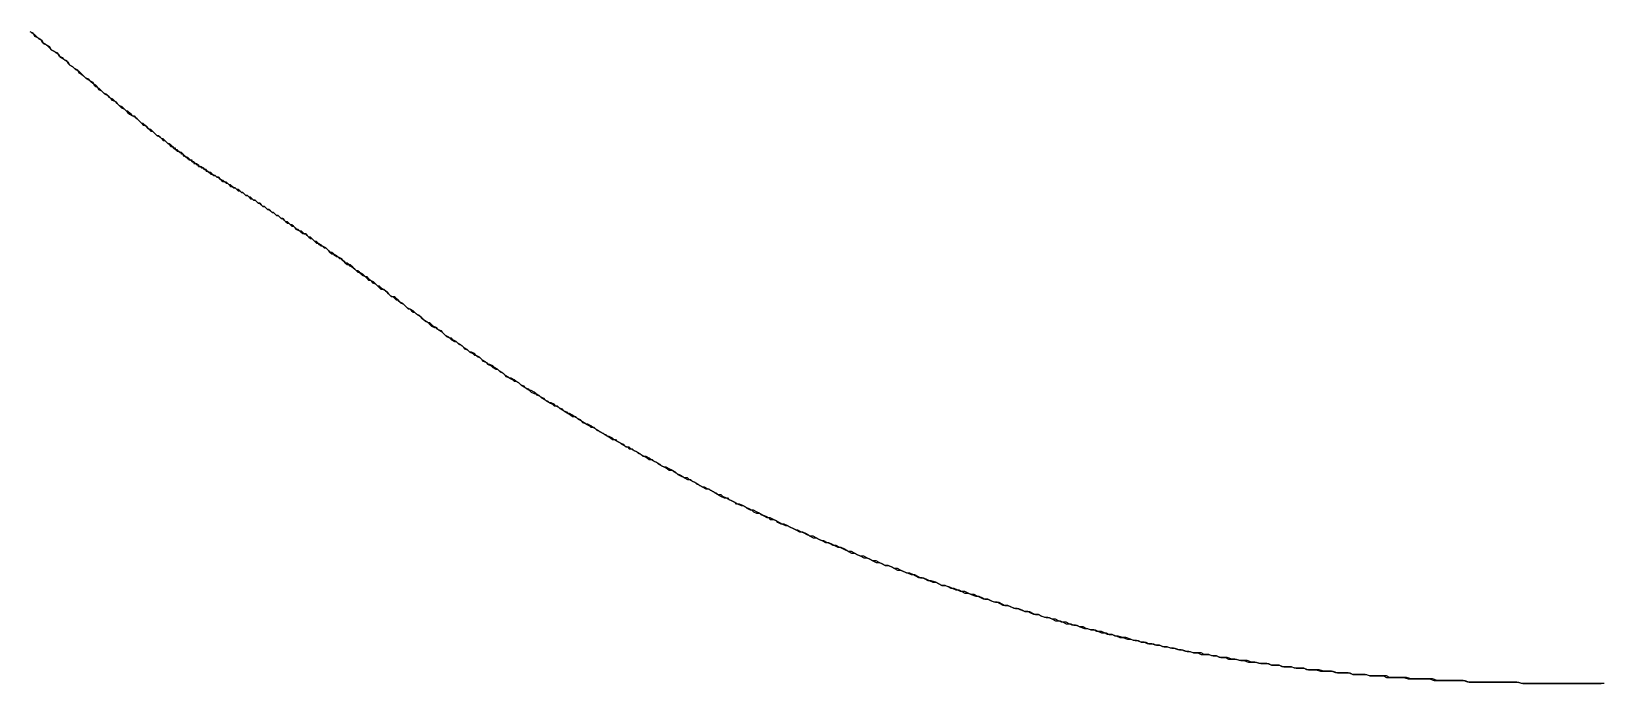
# Model space of a CAD drawing. Extents: x -0.7 to 36.3, y -28.5 to 29.4.
# Drawn here: x 19.3742 to 19.4765, y 19.7855 to 19.828 of the extents above; entities that cross this region are included whole.
import ezdxf

# ---------------------------------------------------------------- set-up
doc = ezdxf.new("R2010")
doc.units = 0
doc.layers.add('VECTOR_ETCH', color=5, linetype='CONTINUOUS')

msp = doc.modelspace()

# ---------------------------------------------------------------- linework, layer by layer
at = {"layer": 'VECTOR_ETCH'}
for points in [[(19.3741, 19.828, 0), (19.3743, 19.8279, 0), (19.3744, 19.8277, 0), (19.3746, 19.8276, 0), (19.3748, 19.8275, 0), (19.3749, 19.8273, 0), (19.3751, 19.8272, 0), (19.3752, 19.8271, 0), (19.3754, 19.8269, 0), (19.3755, 19.8268, 0), (19.3757, 19.8267, 0), (19.3759, 19.8266, 0), (19.376, 19.8264, 0), (19.3762, 19.8263, 0), (19.3763, 19.8262, 0), (19.3765, 19.8261, 0), (19.3766, 19.8259, 0), (19.3767, 19.8258, 0), (19.3769, 19.8257, 0), (19.377, 19.8256, 0), (19.3772, 19.8255, 0), (19.3773, 19.8253, 0), (19.3775, 19.8252, 0), (19.3776, 19.8251, 0), (19.3777, 19.825, 0), (19.3779, 19.8249, 0), (19.378, 19.8248, 0), (19.3782, 19.8247, 0), (19.3783, 19.8245, 0), (19.3784, 19.8244, 0), (19.3786, 19.8243, 0), (19.3787, 19.8242, 0), (19.3788, 19.8241, 0), (19.3789, 19.824, 0), (19.3791, 19.8239, 0), (19.3792, 19.8238, 0), (19.3793, 19.8237, 0), (19.3795, 19.8236, 0), (19.3796, 19.8235, 0), (19.3797, 19.8234, 0), (19.3798, 19.8233, 0), (19.3799, 19.8232, 0), (19.3801, 19.8231, 0), (19.3802, 19.823, 0), (19.3803, 19.8229, 0), (19.3804, 19.8228, 0), (19.3805, 19.8227, 0), (19.3806, 19.8226, 0), (19.3808, 19.8225, 0), (19.3809, 19.8225, 0), (19.381, 19.8224, 0), (19.3811, 19.8223, 0), (19.3812, 19.8222, 0), (19.3813, 19.8221, 0), (19.3814, 19.822, 0), (19.3815, 19.8219, 0), (19.3816, 19.8219, 0), (19.3817, 19.8218, 0), (19.3818, 19.8217, 0), (19.3819, 19.8216, 0), (19.382, 19.8215, 0), (19.3821, 19.8215, 0), (19.3822, 19.8214, 0), (19.3823, 19.8213, 0), (19.3824, 19.8212, 0), (19.3825, 19.8212, 0), (19.3826, 19.8211, 0), (19.3827, 19.821, 0), (19.3828, 19.8209, 0), (19.3829, 19.8209, 0), (19.383, 19.8208, 0), (19.3831, 19.8207, 0), (19.3832, 19.8207, 0), (19.3832, 19.8206, 0), (19.3833, 19.8205, 0), (19.3834, 19.8205, 0), (19.3835, 19.8204, 0), (19.3836, 19.8203, 0), (19.3837, 19.8203, 0), (19.3837, 19.8202, 0), (19.3838, 19.8202, 0), (19.3839, 19.8201, 0), (19.384, 19.8201, 0), (19.3841, 19.82, 0), (19.3841, 19.8199, 0), (19.3842, 19.8199, 0), (19.3843, 19.8198, 0), (19.3844, 19.8198, 0), (19.3844, 19.8197, 0), (19.3845, 19.8197, 0), (19.3846, 19.8196, 0), (19.3846, 19.8196, 0), (19.3847, 19.8195, 0), (19.3848, 19.8195, 0), (19.3848, 19.8194, 0), (19.3849, 19.8194, 0), (19.385, 19.8194, 0), (19.385, 19.8193, 0), (19.3851, 19.8193, 0), (19.3851, 19.8192, 0), (19.3852, 19.8192, 0), (19.3853, 19.8192, 0), (19.3853, 19.8191, 0), (19.3854, 19.8191, 0), (19.3854, 19.8191, 0), (19.3855, 19.819, 0), (19.3855, 19.819, 0), (19.3856, 19.819, 0), (19.3856, 19.8189, 0), (19.3857, 19.8189, 0), (19.3857, 19.8189, 0), (19.3858, 19.8188, 0), (19.3858, 19.8188, 0), (19.3859, 19.8187, 0), (19.386, 19.8187, 0), (19.3861, 19.8186, 0), (19.3862, 19.8186, 0), (19.3863, 19.8185, 0), (19.3864, 19.8185, 0), (19.3865, 19.8184, 0), (19.3866, 19.8183, 0), (19.3867, 19.8183, 0), (19.3868, 19.8182, 0), (19.3869, 19.8182, 0), (19.3869, 19.8181, 0), (19.387, 19.8181, 0), (19.3871, 19.818, 0), (19.3872, 19.8179, 0), (19.3873, 19.8179, 0), (19.3874, 19.8178, 0), (19.3875, 19.8178, 0), (19.3876, 19.8177, 0), (19.3877, 19.8176, 0), (19.3878, 19.8176, 0), (19.3879, 19.8175, 0), (19.388, 19.8175, 0), (19.3881, 19.8174, 0), (19.3882, 19.8173, 0), (19.3883, 19.8173, 0), (19.3884, 19.8172, 0), (19.3885, 19.8171, 0), (19.3886, 19.8171, 0), (19.3887, 19.817, 0), (19.3888, 19.817, 0), (19.3889, 19.8169, 0), (19.389, 19.8168, 0), (19.3891, 19.8168, 0), (19.3892, 19.8167, 0), (19.3893, 19.8166, 0), (19.3894, 19.8166, 0), (19.3895, 19.8165, 0), (19.3896, 19.8164, 0), (19.3897, 19.8164, 0), (19.3898, 19.8163, 0), (19.3899, 19.8162, 0), (19.39, 19.8162, 0), (19.3901, 19.8161, 0), (19.3902, 19.816, 0), (19.3903, 19.816, 0), (19.3904, 19.8159, 0), (19.3905, 19.8158, 0), (19.3906, 19.8158, 0), (19.3907, 19.8157, 0), (19.3908, 19.8156, 0), (19.3909, 19.8155, 0), (19.391, 19.8155, 0), (19.3911, 19.8154, 0), (19.3912, 19.8153, 0), (19.3913, 19.8153, 0), (19.3914, 19.8152, 0), (19.3915, 19.8151, 0), (19.3917, 19.815, 0), (19.3918, 19.815, 0), (19.3919, 19.8149, 0), (19.392, 19.8148, 0), (19.3921, 19.8148, 0), (19.3922, 19.8147, 0), (19.3923, 19.8146, 0), (19.3924, 19.8145, 0), (19.3925, 19.8145, 0), (19.3926, 19.8144, 0), (19.3927, 19.8143, 0), (19.3928, 19.8142, 0), (19.3929, 19.8142, 0), (19.3931, 19.8141, 0), (19.3932, 19.814, 0), (19.3933, 19.8139, 0), (19.3934, 19.8139, 0), (19.3935, 19.8138, 0), (19.3936, 19.8137, 0), (19.3937, 19.8136, 0), (19.3938, 19.8135, 0), (19.3939, 19.8135, 0), (19.3941, 19.8134, 0), (19.3942, 19.8133, 0), (19.3943, 19.8132, 0), (19.3944, 19.8132, 0), (19.3945, 19.8131, 0), (19.3946, 19.813, 0), (19.3947, 19.8129, 0), (19.3948, 19.8128, 0), (19.395, 19.8128, 0), (19.3951, 19.8127, 0), (19.3952, 19.8126, 0), (19.3953, 19.8125, 0), (19.3954, 19.8124, 0), (19.3955, 19.8123, 0), (19.3956, 19.8123, 0), (19.3958, 19.8122, 0), (19.3959, 19.8121, 0), (19.396, 19.812, 0), (19.3961, 19.8119, 0), (19.3962, 19.8118, 0), (19.3963, 19.8118, 0), (19.3965, 19.8117, 0), (19.3966, 19.8116, 0), (19.3967, 19.8115, 0), (19.3968, 19.8114, 0), (19.3969, 19.8113, 0), (19.397, 19.8112, 0), (19.3972, 19.8112, 0), (19.3973, 19.8111, 0), (19.3974, 19.811, 0), (19.3975, 19.8109, 0), (19.3976, 19.8108, 0), (19.3978, 19.8107, 0), (19.3979, 19.8106, 0), (19.398, 19.8105, 0), (19.3981, 19.8105, 0), (19.3982, 19.8104, 0), (19.3984, 19.8103, 0), (19.3985, 19.8102, 0), (19.3986, 19.8101, 0), (19.3987, 19.81, 0), (19.3989, 19.8099, 0), (19.399, 19.8098, 0), (19.3991, 19.8097, 0), (19.3992, 19.8097, 0), (19.3993, 19.8096, 0), (19.3995, 19.8095, 0), (19.3996, 19.8094, 0), (19.3997, 19.8093, 0), (19.3998, 19.8092, 0), (19.4, 19.8091, 0), (19.4001, 19.809, 0), (19.4002, 19.8089, 0), (19.4003, 19.8088, 0), (19.4005, 19.8087, 0), (19.4006, 19.8087, 0), (19.4007, 19.8086, 0), (19.4009, 19.8085, 0), (19.401, 19.8084, 0), (19.4011, 19.8083, 0), (19.4012, 19.8082, 0), (19.4014, 19.8081, 0), (19.4015, 19.808, 0), (19.4016, 19.8079, 0), (19.4018, 19.8078, 0), (19.4019, 19.8078, 0), (19.402, 19.8077, 0), (19.4022, 19.8076, 0), (19.4023, 19.8075, 0), (19.4024, 19.8074, 0), (19.4026, 19.8073, 0), (19.4027, 19.8072, 0), (19.4028, 19.8071, 0), (19.403, 19.807, 0), (19.4031, 19.8069, 0), (19.4032, 19.8069, 0), (19.4034, 19.8068, 0), (19.4035, 19.8067, 0), (19.4036, 19.8066, 0), (19.4038, 19.8065, 0), (19.4039, 19.8064, 0), (19.404, 19.8063, 0), (19.4042, 19.8062, 0), (19.4043, 19.8061, 0), (19.4045, 19.806, 0), (19.4046, 19.806, 0), (19.4047, 19.8059, 0), (19.4049, 19.8058, 0), (19.405, 19.8057, 0), (19.4051, 19.8056, 0), (19.4053, 19.8055, 0), (19.4054, 19.8054, 0), (19.4056, 19.8053, 0), (19.4057, 19.8052, 0), (19.4058, 19.8052, 0), (19.406, 19.8051, 0), (19.4061, 19.805, 0), (19.4063, 19.8049, 0), (19.4064, 19.8048, 0), (19.4066, 19.8047, 0), (19.4067, 19.8046, 0), (19.4068, 19.8045, 0), (19.407, 19.8044, 0), (19.4071, 19.8044, 0), (19.4073, 19.8043, 0), (19.4074, 19.8042, 0), (19.4076, 19.8041, 0), (19.4077, 19.804, 0), (19.4079, 19.8039, 0), (19.408, 19.8038, 0), (19.4082, 19.8037, 0), (19.4083, 19.8036, 0), (19.4085, 19.8036, 0), (19.4086, 19.8035, 0), (19.4088, 19.8034, 0), (19.4089, 19.8033, 0), (19.4091, 19.8032, 0), (19.4092, 19.8031, 0), (19.4094, 19.803, 0), (19.4095, 19.8029, 0), (19.4097, 19.8029, 0), (19.4098, 19.8028, 0), (19.41, 19.8027, 0), (19.4101, 19.8026, 0), (19.4103, 19.8025, 0), (19.4104, 19.8024, 0), (19.4106, 19.8023, 0), (19.4107, 19.8022, 0), (19.4109, 19.8022, 0), (19.411, 19.8021, 0), (19.4112, 19.802, 0), (19.4113, 19.8019, 0), (19.4115, 19.8018, 0), (19.4117, 19.8017, 0), (19.4118, 19.8016, 0), (19.412, 19.8015, 0), (19.4121, 19.8014, 0), (19.4123, 19.8014, 0), (19.4124, 19.8013, 0), (19.4126, 19.8012, 0), (19.4128, 19.8011, 0), (19.4129, 19.801, 0), (19.4131, 19.8009, 0), (19.4132, 19.8008, 0), (19.4134, 19.8008, 0), (19.4135, 19.8007, 0), (19.4137, 19.8006, 0), (19.4139, 19.8005, 0), (19.414, 19.8004, 0), (19.4142, 19.8003, 0), (19.4144, 19.8002, 0), (19.4145, 19.8001, 0), (19.4147, 19.8001, 0), (19.4148, 19.8, 0), (19.415, 19.7999, 0), (19.4152, 19.7998, 0), (19.4153, 19.7997, 0), (19.4155, 19.7996, 0), (19.4157, 19.7995, 0), (19.4158, 19.7994, 0), (19.416, 19.7994, 0), (19.4162, 19.7993, 0), (19.4163, 19.7992, 0), (19.4165, 19.7991, 0), (19.4167, 19.799, 0), (19.4168, 19.7989, 0), (19.417, 19.7988, 0), (19.4172, 19.7988, 0), (19.4173, 19.7987, 0), (19.4175, 19.7986, 0), (19.4177, 19.7985, 0), (19.4178, 19.7984, 0), (19.418, 19.7983, 0), (19.4182, 19.7982, 0), (19.4184, 19.7982, 0), (19.4185, 19.7981, 0), (19.4187, 19.798, 0), (19.4189, 19.7979, 0), (19.419, 19.7978, 0), (19.4192, 19.7977, 0), (19.4194, 19.7976, 0), (19.4196, 19.7976, 0), (19.4197, 19.7975, 0), (19.4199, 19.7974, 0), (19.4201, 19.7973, 0), (19.4203, 19.7972, 0), (19.4205, 19.7971, 0), (19.4206, 19.7971, 0), (19.4208, 19.797, 0), (19.421, 19.7969, 0), (19.4212, 19.7968, 0), (19.4213, 19.7967, 0), (19.4215, 19.7966, 0), (19.4217, 19.7966, 0), (19.4219, 19.7965, 0), (19.4221, 19.7964, 0), (19.4223, 19.7963, 0), (19.4224, 19.7962, 0), (19.4226, 19.7962, 0), (19.4228, 19.7961, 0), (19.423, 19.796, 0), (19.4232, 19.7959, 0), (19.4234, 19.7958, 0), (19.4235, 19.7958, 0), (19.4237, 19.7957, 0), (19.4239, 19.7956, 0), (19.4241, 19.7955, 0), (19.4243, 19.7954, 0), (19.4245, 19.7954, 0), (19.4247, 19.7953, 0), (19.4249, 19.7952, 0), (19.425, 19.7951, 0), (19.4252, 19.795, 0), (19.4254, 19.795, 0), (19.4256, 19.7949, 0), (19.4258, 19.7948, 0), (19.426, 19.7947, 0), (19.4262, 19.7947, 0), (19.4264, 19.7946, 0), (19.4266, 19.7945, 0), (19.4268, 19.7944, 0), (19.427, 19.7944, 0), (19.4272, 19.7943, 0), (19.4274, 19.7942, 0), (19.4275, 19.7941, 0), (19.4277, 19.794, 0), (19.4279, 19.794, 0), (19.4281, 19.7939, 0), (19.4283, 19.7938, 0), (19.4285, 19.7937, 0), (19.4287, 19.7937, 0), (19.4289, 19.7936, 0), (19.4291, 19.7935, 0), (19.4293, 19.7934, 0), (19.4295, 19.7934, 0), (19.4297, 19.7933, 0), (19.4299, 19.7932, 0), (19.4301, 19.7932, 0), (19.4303, 19.7931, 0), (19.4305, 19.793, 0), (19.4307, 19.7929, 0), (19.4309, 19.7929, 0), (19.4311, 19.7928, 0), (19.4314, 19.7927, 0), (19.4316, 19.7926, 0), (19.4318, 19.7926, 0), (19.432, 19.7925, 0), (19.4322, 19.7924, 0), (19.4324, 19.7924, 0), (19.4326, 19.7923, 0), (19.4328, 19.7922, 0), (19.433, 19.7921, 0), (19.4332, 19.7921, 0), (19.4334, 19.792, 0), (19.4336, 19.7919, 0), (19.4338, 19.7919, 0), (19.4341, 19.7918, 0), (19.4343, 19.7917, 0), (19.4345, 19.7916, 0), (19.4347, 19.7916, 0), (19.4349, 19.7915, 0), (19.4351, 19.7914, 0), (19.4353, 19.7914, 0), (19.4355, 19.7913, 0), (19.4358, 19.7912, 0), (19.436, 19.7912, 0), (19.4362, 19.7911, 0), (19.4364, 19.791, 0), (19.4366, 19.791, 0), (19.4368, 19.7909, 0), (19.4371, 19.7908, 0), (19.4373, 19.7908, 0), (19.4375, 19.7907, 0), (19.4377, 19.7906, 0), (19.4379, 19.7906, 0), (19.4381, 19.7905, 0), (19.4384, 19.7904, 0), (19.4386, 19.7904, 0), (19.4388, 19.7903, 0), (19.439, 19.7902, 0), (19.4393, 19.7902, 0), (19.4395, 19.7901, 0), (19.4397, 19.79, 0), (19.4399, 19.79, 0), (19.4401, 19.7899, 0), (19.4404, 19.7898, 0), (19.4406, 19.7898, 0), (19.4408, 19.7897, 0), (19.441, 19.7896, 0), (19.4413, 19.7896, 0), (19.4415, 19.7895, 0), (19.4417, 19.7894, 0), (19.442, 19.7894, 0), (19.4422, 19.7893, 0), (19.4424, 19.7893, 0), (19.4426, 19.7892, 0), (19.4429, 19.7891, 0), (19.4431, 19.7891, 0), (19.4433, 19.789, 0), (19.4436, 19.789, 0), (19.4438, 19.7889, 0), (19.444, 19.7888, 0), (19.4443, 19.7888, 0), (19.4445, 19.7887, 0), (19.4447, 19.7887, 0), (19.445, 19.7886, 0), (19.4452, 19.7885, 0), (19.4454, 19.7885, 0), (19.4457, 19.7884, 0), (19.4459, 19.7884, 0), (19.4462, 19.7883, 0), (19.4464, 19.7883, 0), (19.4466, 19.7882, 0), (19.4469, 19.7882, 0), (19.4471, 19.7881, 0), (19.4474, 19.7881, 0), (19.4476, 19.788, 0), (19.4478, 19.788, 0), (19.4481, 19.7879, 0), (19.4483, 19.7879, 0), (19.4486, 19.7878, 0), (19.4488, 19.7878, 0), (19.4491, 19.7877, 0), (19.4493, 19.7877, 0), (19.4496, 19.7876, 0), (19.4498, 19.7876, 0), (19.45, 19.7875, 0), (19.4503, 19.7875, 0), (19.4505, 19.7874, 0), (19.4508, 19.7874, 0), (19.451, 19.7874, 0), (19.4513, 19.7873, 0), (19.4515, 19.7873, 0), (19.4518, 19.7872, 0), (19.4521, 19.7872, 0), (19.4523, 19.7871, 0), (19.4526, 19.7871, 0), (19.4528, 19.7871, 0), (19.4531, 19.787, 0), (19.4533, 19.787, 0), (19.4536, 19.7869, 0), (19.4538, 19.7869, 0), (19.4541, 19.7869, 0), (19.4544, 19.7868, 0), (19.4546, 19.7868, 0), (19.4549, 19.7868, 0), (19.4551, 19.7867, 0), (19.4554, 19.7867, 0), (19.4556, 19.7867, 0), (19.4559, 19.7866, 0), (19.4562, 19.7866, 0), (19.4564, 19.7866, 0), (19.4567, 19.7865, 0), (19.457, 19.7865, 0), (19.4572, 19.7865, 0), (19.4575, 19.7864, 0), (19.4578, 19.7864, 0), (19.458, 19.7864, 0), (19.4583, 19.7863, 0), (19.4586, 19.7863, 0), (19.4588, 19.7863, 0), (19.4591, 19.7863, 0), (19.4594, 19.7862, 0), (19.4596, 19.7862, 0), (19.4599, 19.7862, 0), (19.4602, 19.7862, 0), (19.4604, 19.7861, 0), (19.4607, 19.7861, 0), (19.461, 19.7861, 0), (19.4613, 19.7861, 0), (19.4615, 19.786, 0), (19.4618, 19.786, 0), (19.4621, 19.786, 0), (19.4624, 19.786, 0), (19.4626, 19.7859, 0), (19.4629, 19.7859, 0), (19.4632, 19.7859, 0), (19.4635, 19.7859, 0), (19.4637, 19.7859, 0), (19.464, 19.7858, 0), (19.4643, 19.7858, 0), (19.4646, 19.7858, 0), (19.4649, 19.7858, 0), (19.4651, 19.7858, 0), (19.4654, 19.7858, 0), (19.4657, 19.7857, 0), (19.466, 19.7857, 0), (19.4663, 19.7857, 0), (19.4666, 19.7857, 0), (19.4668, 19.7857, 0), (19.4671, 19.7857, 0), (19.4674, 19.7857, 0), (19.4677, 19.7857, 0), (19.468, 19.7856, 0), (19.4683, 19.7856, 0), (19.4686, 19.7856, 0), (19.4689, 19.7856, 0), (19.4691, 19.7856, 0), (19.4694, 19.7856, 0), (19.4697, 19.7856, 0), (19.47, 19.7856, 0), (19.4703, 19.7856, 0), (19.4706, 19.7856, 0), (19.4709, 19.7856, 0), (19.4712, 19.7856, 0), (19.4715, 19.7855, 0), (19.4718, 19.7855, 0), (19.4721, 19.7855, 0), (19.4724, 19.7855, 0), (19.4727, 19.7855, 0), (19.473, 19.7855, 0), (19.4733, 19.7855, 0), (19.4736, 19.7855, 0), (19.4739, 19.7855, 0), (19.4742, 19.7855, 0), (19.4745, 19.7855, 0), (19.4748, 19.7855, 0), (19.4751, 19.7855, 0), (19.4754, 19.7855, 0), (19.4757, 19.7855, 0), (19.476, 19.7855, 0), (19.4763, 19.7855, 0), (19.4766, 19.7855, 0)], [(19.4768, 19.7855, 0), (19.4765, 19.7855, 0), (19.4762, 19.7855, 0), (19.4759, 19.7855, 0), (19.4756, 19.7855, 0), (19.4753, 19.7855, 0), (19.475, 19.7855, 0), (19.4747, 19.7855, 0), (19.4744, 19.7855, 0), (19.4741, 19.7855, 0), (19.4738, 19.7855, 0), (19.4735, 19.7855, 0), (19.4732, 19.7855, 0), (19.4729, 19.7855, 0), (19.4726, 19.7855, 0), (19.4723, 19.7855, 0), (19.472, 19.7855, 0), (19.4717, 19.7855, 0), (19.4714, 19.7855, 0), (19.4711, 19.7856, 0), (19.4708, 19.7856, 0), (19.4705, 19.7856, 0), (19.4702, 19.7856, 0), (19.4699, 19.7856, 0), (19.4696, 19.7856, 0), (19.4694, 19.7856, 0), (19.4691, 19.7856, 0), (19.4688, 19.7856, 0), (19.4685, 19.7856, 0), (19.4682, 19.7856, 0), (19.4679, 19.7856, 0), (19.4676, 19.7857, 0), (19.4673, 19.7857, 0), (19.4671, 19.7857, 0), (19.4668, 19.7857, 0), (19.4665, 19.7857, 0), (19.4662, 19.7857, 0), (19.4659, 19.7857, 0), (19.4656, 19.7858, 0), (19.4654, 19.7858, 0), (19.4651, 19.7858, 0), (19.4648, 19.7858, 0), (19.4645, 19.7858, 0), (19.4642, 19.7858, 0), (19.4639, 19.7859, 0), (19.4637, 19.7859, 0), (19.4634, 19.7859, 0), (19.4631, 19.7859, 0), (19.4628, 19.7859, 0), (19.4626, 19.786, 0), (19.4623, 19.786, 0), (19.462, 19.786, 0), (19.4617, 19.786, 0), (19.4615, 19.786, 0), (19.4612, 19.7861, 0), (19.4609, 19.7861, 0), (19.4606, 19.7861, 0), (19.4604, 19.7861, 0), (19.4601, 19.7862, 0), (19.4598, 19.7862, 0), (19.4596, 19.7862, 0), (19.4593, 19.7862, 0), (19.459, 19.7863, 0), (19.4588, 19.7863, 0), (19.4585, 19.7863, 0), (19.4582, 19.7864, 0), (19.458, 19.7864, 0), (19.4577, 19.7864, 0), (19.4574, 19.7864, 0), (19.4572, 19.7865, 0), (19.4569, 19.7865, 0), (19.4566, 19.7865, 0), (19.4564, 19.7866, 0), (19.4561, 19.7866, 0), (19.4558, 19.7866, 0), (19.4556, 19.7867, 0), (19.4553, 19.7867, 0), (19.4551, 19.7867, 0), (19.4548, 19.7868, 0), (19.4545, 19.7868, 0), (19.4543, 19.7868, 0), (19.454, 19.7869, 0), (19.4538, 19.7869, 0), (19.4535, 19.787, 0), (19.4533, 19.787, 0), (19.453, 19.787, 0), (19.4527, 19.7871, 0), (19.4525, 19.7871, 0), (19.4522, 19.7872, 0), (19.452, 19.7872, 0), (19.4517, 19.7872, 0), (19.4515, 19.7873, 0), (19.4512, 19.7873, 0), (19.451, 19.7874, 0), (19.4507, 19.7874, 0), (19.4505, 19.7875, 0), (19.4502, 19.7875, 0), (19.45, 19.7875, 0), (19.4497, 19.7876, 0), (19.4495, 19.7876, 0), (19.4492, 19.7877, 0), (19.449, 19.7877, 0), (19.4487, 19.7878, 0), (19.4485, 19.7878, 0), (19.4483, 19.7879, 0), (19.448, 19.7879, 0), (19.4478, 19.788, 0), (19.4475, 19.788, 0), (19.4473, 19.7881, 0), (19.447, 19.7881, 0), (19.4468, 19.7882, 0), (19.4466, 19.7882, 0), (19.4463, 19.7883, 0), (19.4461, 19.7883, 0), (19.4459, 19.7884, 0), (19.4456, 19.7885, 0), (19.4454, 19.7885, 0), (19.4451, 19.7886, 0), (19.4449, 19.7886, 0), (19.4447, 19.7887, 0), (19.4444, 19.7887, 0), (19.4442, 19.7888, 0), (19.444, 19.7889, 0), (19.4437, 19.7889, 0), (19.4435, 19.789, 0), (19.4433, 19.789, 0), (19.443, 19.7891, 0), (19.4428, 19.7892, 0), (19.4426, 19.7892, 0), (19.4423, 19.7893, 0), (19.4421, 19.7893, 0), (19.4419, 19.7894, 0), (19.4417, 19.7895, 0), (19.4414, 19.7895, 0), (19.4412, 19.7896, 0), (19.441, 19.7897, 0), (19.4408, 19.7897, 0), (19.4405, 19.7898, 0), (19.4403, 19.7898, 0), (19.4401, 19.7899, 0), (19.4399, 19.79, 0), (19.4396, 19.79, 0), (19.4394, 19.7901, 0), (19.4392, 19.7902, 0), (19.439, 19.7902, 0), (19.4387, 19.7903, 0), (19.4385, 19.7904, 0), (19.4383, 19.7904, 0), (19.4381, 19.7905, 0), (19.4379, 19.7906, 0), (19.4376, 19.7906, 0), (19.4374, 19.7907, 0), (19.4372, 19.7908, 0), (19.437, 19.7908, 0), (19.4368, 19.7909, 0), (19.4366, 19.791, 0), (19.4363, 19.791, 0), (19.4361, 19.7911, 0), (19.4359, 19.7912, 0), (19.4357, 19.7913, 0), (19.4355, 19.7913, 0), (19.4353, 19.7914, 0), (19.4351, 19.7915, 0), (19.4348, 19.7915, 0), (19.4346, 19.7916, 0), (19.4344, 19.7917, 0), (19.4342, 19.7917, 0), (19.434, 19.7918, 0), (19.4338, 19.7919, 0), (19.4336, 19.7919, 0), (19.4334, 19.792, 0), (19.4332, 19.7921, 0), (19.4329, 19.7922, 0), (19.4327, 19.7922, 0), (19.4325, 19.7923, 0), (19.4323, 19.7924, 0), (19.4321, 19.7924, 0), (19.4319, 19.7925, 0), (19.4317, 19.7926, 0), (19.4315, 19.7927, 0), (19.4313, 19.7927, 0), (19.4311, 19.7928, 0), (19.4309, 19.7929, 0), (19.4307, 19.793, 0), (19.4305, 19.793, 0), (19.4303, 19.7931, 0), (19.4301, 19.7932, 0), (19.4299, 19.7932, 0), (19.4297, 19.7933, 0), (19.4295, 19.7934, 0), (19.4293, 19.7935, 0), (19.4291, 19.7935, 0), (19.4289, 19.7936, 0), (19.4287, 19.7937, 0), (19.4285, 19.7938, 0), (19.4283, 19.7938, 0), (19.4281, 19.7939, 0), (19.4279, 19.794, 0), (19.4277, 19.7941, 0), (19.4275, 19.7941, 0), (19.4273, 19.7942, 0), (19.4271, 19.7943, 0), (19.4269, 19.7944, 0), (19.4267, 19.7945, 0), (19.4265, 19.7945, 0), (19.4263, 19.7946, 0), (19.4261, 19.7947, 0), (19.4259, 19.7948, 0), (19.4258, 19.7948, 0), (19.4256, 19.7949, 0), (19.4254, 19.795, 0), (19.4252, 19.7951, 0), (19.425, 19.7951, 0), (19.4248, 19.7952, 0), (19.4246, 19.7953, 0), (19.4244, 19.7954, 0), (19.4242, 19.7955, 0), (19.4241, 19.7955, 0), (19.4239, 19.7956, 0), (19.4237, 19.7957, 0), (19.4235, 19.7958, 0), (19.4233, 19.7959, 0), (19.4231, 19.7959, 0), (19.4229, 19.796, 0), (19.4228, 19.7961, 0), (19.4226, 19.7962, 0), (19.4224, 19.7963, 0), (19.4222, 19.7963, 0), (19.422, 19.7964, 0), (19.4218, 19.7965, 0), (19.4217, 19.7966, 0), (19.4215, 19.7967, 0), (19.4213, 19.7968, 0), (19.4211, 19.7968, 0), (19.4209, 19.7969, 0), (19.4208, 19.797, 0), (19.4206, 19.7971, 0), (19.4204, 19.7972, 0), (19.4202, 19.7972, 0), (19.4201, 19.7973, 0), (19.4199, 19.7974, 0), (19.4197, 19.7975, 0), (19.4195, 19.7976, 0), (19.4193, 19.7977, 0), (19.4192, 19.7978, 0), (19.419, 19.7978, 0), (19.4188, 19.7979, 0), (19.4187, 19.798, 0), (19.4185, 19.7981, 0), (19.4183, 19.7982, 0), (19.4181, 19.7983, 0), (19.418, 19.7983, 0), (19.4178, 19.7984, 0), (19.4176, 19.7985, 0), (19.4175, 19.7986, 0), (19.4173, 19.7987, 0), (19.4171, 19.7988, 0), (19.417, 19.7989, 0), (19.4168, 19.7989, 0), (19.4166, 19.799, 0), (19.4164, 19.7991, 0), (19.4163, 19.7992, 0), (19.4161, 19.7993, 0), (19.416, 19.7994, 0), (19.4158, 19.7995, 0), (19.4156, 19.7996, 0), (19.4155, 19.7996, 0), (19.4153, 19.7997, 0), (19.4151, 19.7998, 0), (19.415, 19.7999, 0), (19.4148, 19.8, 0), (19.4146, 19.8001, 0), (19.4145, 19.8002, 0), (19.4143, 19.8003, 0), (19.4141, 19.8003, 0), (19.414, 19.8004, 0), (19.4138, 19.8005, 0), (19.4137, 19.8006, 0), (19.4135, 19.8007, 0), (19.4133, 19.8008, 0), (19.4132, 19.8009, 0), (19.413, 19.8009, 0), (19.4129, 19.801, 0), (19.4127, 19.8011, 0), (19.4126, 19.8012, 0), (19.4124, 19.8013, 0), (19.4122, 19.8014, 0), (19.4121, 19.8015, 0), (19.4119, 19.8016, 0), (19.4118, 19.8016, 0), (19.4116, 19.8017, 0), (19.4115, 19.8018, 0), (19.4113, 19.8019, 0), (19.4111, 19.802, 0), (19.411, 19.8021, 0), (19.4108, 19.8022, 0), (19.4107, 19.8023, 0), (19.4105, 19.8024, 0), (19.4104, 19.8024, 0), (19.4102, 19.8025, 0), (19.4101, 19.8026, 0), (19.4099, 19.8027, 0), (19.4098, 19.8028, 0), (19.4096, 19.8029, 0), (19.4095, 19.803, 0), (19.4093, 19.8031, 0), (19.4092, 19.8031, 0), (19.409, 19.8032, 0), (19.4089, 19.8033, 0), (19.4087, 19.8034, 0), (19.4086, 19.8035, 0), (19.4084, 19.8036, 0), (19.4083, 19.8037, 0), (19.4081, 19.8038, 0), (19.408, 19.8038, 0), (19.4078, 19.8039, 0), (19.4077, 19.804, 0), (19.4075, 19.8041, 0), (19.4074, 19.8042, 0), (19.4072, 19.8043, 0), (19.4071, 19.8044, 0), (19.407, 19.8045, 0), (19.4068, 19.8046, 0), (19.4067, 19.8046, 0), (19.4065, 19.8047, 0), (19.4064, 19.8048, 0), (19.4062, 19.8049, 0), (19.4061, 19.805, 0), (19.406, 19.8051, 0), (19.4058, 19.8052, 0), (19.4057, 19.8053, 0), (19.4055, 19.8054, 0), (19.4054, 19.8054, 0), (19.4052, 19.8055, 0), (19.4051, 19.8056, 0), (19.405, 19.8057, 0), (19.4048, 19.8058, 0), (19.4047, 19.8059, 0), (19.4046, 19.806, 0), (19.4044, 19.8061, 0), (19.4043, 19.8062, 0), (19.4041, 19.8063, 0), (19.404, 19.8063, 0), (19.4039, 19.8064, 0), (19.4037, 19.8065, 0), (19.4036, 19.8066, 0), (19.4035, 19.8067, 0), (19.4033, 19.8068, 0), (19.4032, 19.8069, 0), (19.4031, 19.807, 0), (19.4029, 19.8071, 0), (19.4028, 19.8071, 0), (19.4027, 19.8072, 0), (19.4025, 19.8073, 0), (19.4024, 19.8074, 0), (19.4023, 19.8075, 0), (19.4021, 19.8076, 0), (19.402, 19.8077, 0), (19.4019, 19.8078, 0), (19.4017, 19.8079, 0), (19.4016, 19.808, 0), (19.4015, 19.808, 0), (19.4013, 19.8081, 0), (19.4012, 19.8082, 0), (19.4011, 19.8083, 0), (19.401, 19.8084, 0), (19.4008, 19.8085, 0), (19.4007, 19.8086, 0), (19.4006, 19.8087, 0), (19.4004, 19.8088, 0), (19.4003, 19.8089, 0), (19.4002, 19.809, 0), (19.4001, 19.809, 0), (19.3999, 19.8091, 0), (19.3998, 19.8092, 0), (19.3997, 19.8093, 0), (19.3996, 19.8094, 0), (19.3994, 19.8095, 0), (19.3993, 19.8096, 0), (19.3992, 19.8097, 0), (19.3991, 19.8098, 0), (19.3989, 19.8099, 0), (19.3988, 19.8099, 0), (19.3987, 19.81, 0), (19.3986, 19.8101, 0), (19.3985, 19.8102, 0), (19.3983, 19.8103, 0), (19.3982, 19.8104, 0), (19.3981, 19.8105, 0), (19.398, 19.8106, 0), (19.3979, 19.8107, 0), (19.3977, 19.8107, 0), (19.3976, 19.8108, 0), (19.3975, 19.8109, 0), (19.3974, 19.811, 0), (19.3973, 19.8111, 0), (19.3971, 19.8112, 0), (19.397, 19.8113, 0), (19.3969, 19.8114, 0), (19.3968, 19.8114, 0), (19.3967, 19.8115, 0), (19.3965, 19.8116, 0), (19.3964, 19.8117, 0), (19.3963, 19.8118, 0), (19.3962, 19.8119, 0), (19.3961, 19.812, 0), (19.396, 19.812, 0), (19.3958, 19.8121, 0), (19.3957, 19.8122, 0), (19.3956, 19.8123, 0), (19.3955, 19.8124, 0), (19.3954, 19.8124, 0), (19.3953, 19.8125, 0), (19.3952, 19.8126, 0), (19.395, 19.8127, 0), (19.3949, 19.8128, 0), (19.3948, 19.8129, 0), (19.3947, 19.8129, 0), (19.3946, 19.813, 0), (19.3945, 19.8131, 0), (19.3944, 19.8132, 0), (19.3942, 19.8133, 0), (19.3941, 19.8133, 0), (19.394, 19.8134, 0), (19.3939, 19.8135, 0), (19.3938, 19.8136, 0), (19.3937, 19.8136, 0), (19.3936, 19.8137, 0), (19.3935, 19.8138, 0), (19.3934, 19.8139, 0), (19.3932, 19.814, 0), (19.3931, 19.814, 0), (19.393, 19.8141, 0), (19.3929, 19.8142, 0), (19.3928, 19.8143, 0), (19.3927, 19.8143, 0), (19.3926, 19.8144, 0), (19.3925, 19.8145, 0), (19.3924, 19.8146, 0), (19.3923, 19.8146, 0), (19.3922, 19.8147, 0), (19.3921, 19.8148, 0), (19.3919, 19.8148, 0), (19.3918, 19.8149, 0), (19.3917, 19.815, 0), (19.3916, 19.8151, 0), (19.3915, 19.8151, 0), (19.3914, 19.8152, 0), (19.3913, 19.8153, 0), (19.3912, 19.8154, 0), (19.3911, 19.8154, 0), (19.391, 19.8155, 0), (19.3909, 19.8156, 0), (19.3908, 19.8156, 0), (19.3907, 19.8157, 0), (19.3906, 19.8158, 0), (19.3905, 19.8158, 0), (19.3904, 19.8159, 0), (19.3903, 19.816, 0), (19.3902, 19.816, 0), (19.3901, 19.8161, 0), (19.39, 19.8162, 0), (19.3899, 19.8162, 0), (19.3898, 19.8163, 0), (19.3897, 19.8164, 0), (19.3896, 19.8164, 0), (19.3895, 19.8165, 0), (19.3894, 19.8166, 0), (19.3893, 19.8166, 0), (19.3892, 19.8167, 0), (19.3891, 19.8168, 0), (19.389, 19.8168, 0), (19.3889, 19.8169, 0), (19.3888, 19.817, 0), (19.3887, 19.817, 0), (19.3886, 19.8171, 0), (19.3885, 19.8172, 0), (19.3884, 19.8172, 0), (19.3883, 19.8173, 0), (19.3882, 19.8173, 0), (19.3881, 19.8174, 0), (19.388, 19.8175, 0), (19.3879, 19.8175, 0), (19.3878, 19.8176, 0), (19.3877, 19.8177, 0), (19.3876, 19.8177, 0), (19.3875, 19.8178, 0), (19.3874, 19.8178, 0), (19.3873, 19.8179, 0), (19.3872, 19.818, 0), (19.3871, 19.818, 0), (19.387, 19.8181, 0), (19.3869, 19.8181, 0), (19.3868, 19.8182, 0), (19.3867, 19.8182, 0), (19.3866, 19.8183, 0), (19.3865, 19.8184, 0), (19.3865, 19.8184, 0), (19.3864, 19.8185, 0), (19.3863, 19.8185, 0), (19.3862, 19.8186, 0), (19.3861, 19.8186, 0), (19.386, 19.8187, 0), (19.3859, 19.8188, 0), (19.3858, 19.8188, 0), (19.3858, 19.8188, 0), (19.3857, 19.8189, 0), (19.3857, 19.8189, 0), (19.3856, 19.8189, 0), (19.3856, 19.819, 0), (19.3855, 19.819, 0), (19.3855, 19.819, 0), (19.3854, 19.8191, 0), (19.3853, 19.8191, 0), (19.3853, 19.8191, 0), (19.3852, 19.8192, 0), (19.3852, 19.8192, 0), (19.3851, 19.8192, 0), (19.3851, 19.8193, 0), (19.385, 19.8193, 0), (19.3849, 19.8194, 0), (19.3849, 19.8194, 0), (19.3848, 19.8195, 0), (19.3847, 19.8195, 0), (19.3847, 19.8196, 0), (19.3846, 19.8196, 0), (19.3845, 19.8196, 0), (19.3845, 19.8197, 0), (19.3844, 19.8197, 0), (19.3843, 19.8198, 0), (19.3843, 19.8198, 0), (19.3842, 19.8199, 0), (19.3841, 19.82, 0), (19.384, 19.82, 0), (19.384, 19.8201, 0), (19.3839, 19.8201, 0), (19.3838, 19.8202, 0), (19.3837, 19.8202, 0), (19.3836, 19.8203, 0), (19.3836, 19.8204, 0), (19.3835, 19.8204, 0), (19.3834, 19.8205, 0), (19.3833, 19.8206, 0), (19.3832, 19.8206, 0), (19.3831, 19.8207, 0), (19.383, 19.8208, 0), (19.383, 19.8208, 0), (19.3829, 19.8209, 0), (19.3828, 19.821, 0), (19.3827, 19.821, 0), (19.3826, 19.8211, 0), (19.3825, 19.8212, 0), (19.3824, 19.8212, 0), (19.3823, 19.8213, 0), (19.3822, 19.8214, 0), (19.3821, 19.8215, 0), (19.382, 19.8216, 0), (19.3819, 19.8216, 0), (19.3818, 19.8217, 0), (19.3817, 19.8218, 0), (19.3816, 19.8219, 0), (19.3815, 19.822, 0), (19.3814, 19.822, 0), (19.3813, 19.8221, 0), (19.3812, 19.8222, 0), (19.3811, 19.8223, 0), (19.381, 19.8224, 0), (19.3808, 19.8225, 0), (19.3807, 19.8226, 0), (19.3806, 19.8227, 0), (19.3805, 19.8228, 0), (19.3804, 19.8228, 0), (19.3803, 19.8229, 0), (19.3801, 19.823, 0), (19.38, 19.8231, 0), (19.3799, 19.8232, 0), (19.3798, 19.8233, 0), (19.3797, 19.8234, 0), (19.3795, 19.8235, 0), (19.3794, 19.8236, 0), (19.3793, 19.8237, 0), (19.3792, 19.8238, 0), (19.379, 19.8239, 0), (19.3789, 19.824, 0), (19.3788, 19.8241, 0), (19.3786, 19.8242, 0), (19.3785, 19.8244, 0), (19.3784, 19.8245, 0), (19.3782, 19.8246, 0), (19.3781, 19.8247, 0), (19.378, 19.8248, 0), (19.3778, 19.8249, 0), (19.3777, 19.825, 0), (19.3776, 19.8251, 0), (19.3774, 19.8253, 0), (19.3773, 19.8254, 0), (19.3771, 19.8255, 0), (19.377, 19.8256, 0), (19.3769, 19.8257, 0), (19.3767, 19.8258, 0), (19.3766, 19.826, 0), (19.3764, 19.8261, 0), (19.3763, 19.8262, 0), (19.3761, 19.8263, 0), (19.376, 19.8265, 0), (19.3758, 19.8266, 0), (19.3757, 19.8267, 0), (19.3755, 19.8268, 0), (19.3754, 19.827, 0), (19.3752, 19.8271, 0), (19.375, 19.8272, 0), (19.3749, 19.8274, 0), (19.3747, 19.8275, 0), (19.3746, 19.8276, 0), (19.3744, 19.8278, 0), (19.3742, 19.8279, 0)]]:
    msp.add_polyline3d(points, dxfattribs=at)

doc.saveas('drawing.dxf')
